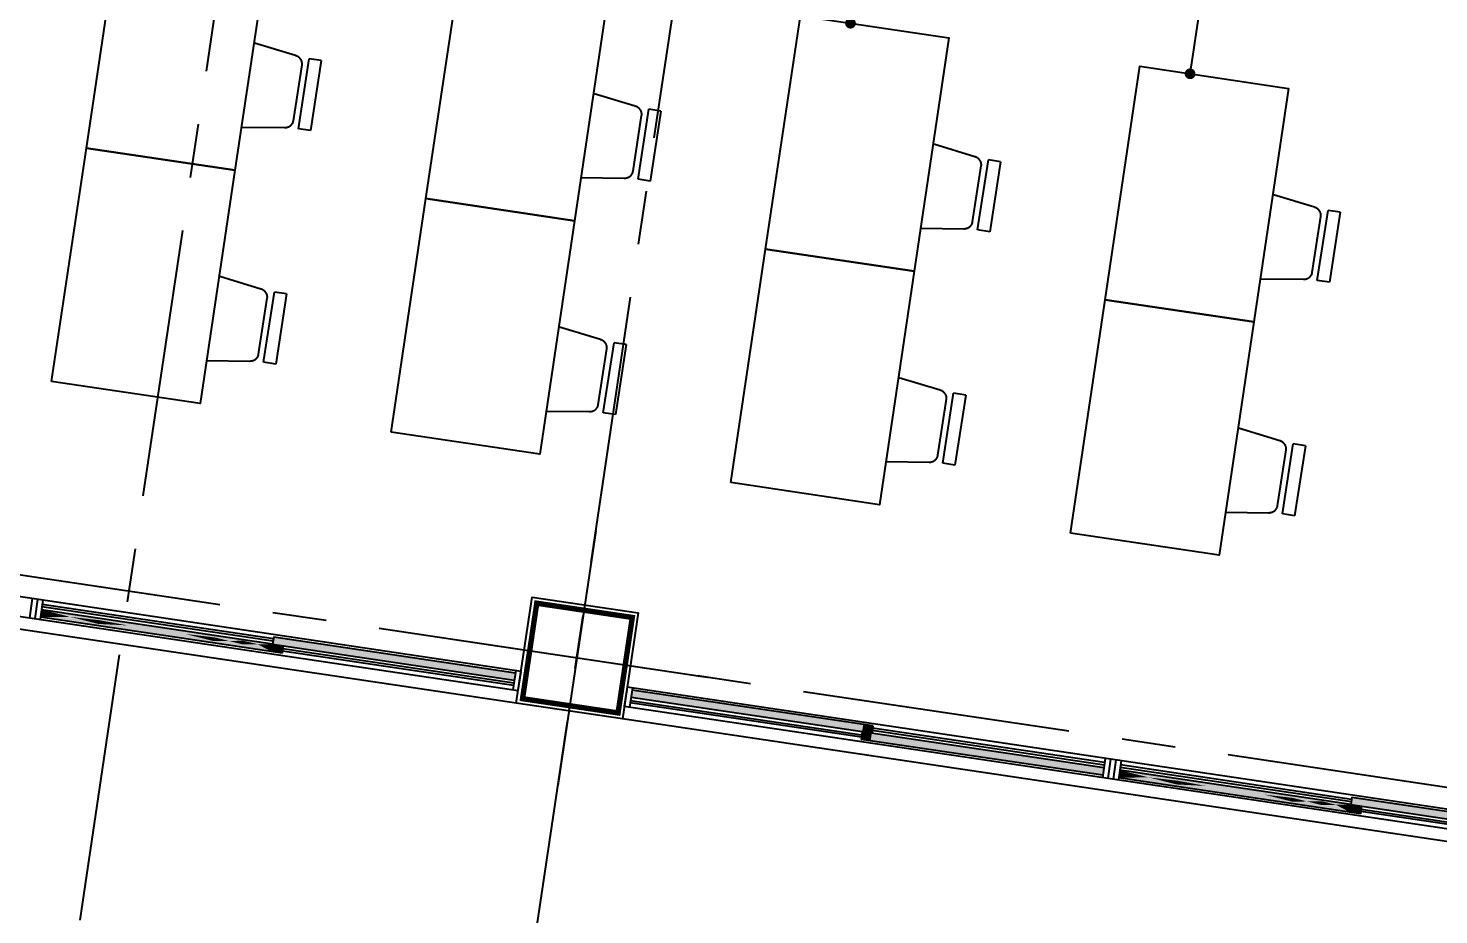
# Model space of a CAD drawing. Header units: millimetres. Extents: x 338 to 506, y 179 to 335.
# Drawn here: x 441.42 to 447.99, y 261.73 to 265.87 of the extents above; entities that cross this region are included whole.
import ezdxf

# ---------------------------------------------------------------- set-up
doc = ezdxf.new("R2010")
doc.units = ezdxf.units.MM
doc.linetypes.add('CENTER', pattern=[2, 1.25, -0.25, 0.25, -0.25])
doc.linetypes.add('DASHED2', pattern=[0.375, 0.25, -0.125])
for name, color, linetype in [('COLUMNAS', 252, 'Continuous'), ('CUBIERTA', 254, 'Continuous'), ('EJES-COLUMNAS', 3, 'CENTER'), ('EJES_DE_COLUMNA', 255, 'DASHED2'), ('MUROS', 32, 'Continuous'), ('REJAS', 151, 'Continuous'), ('VENTANAS', 144, 'Continuous')]:
    doc.layers.add(name, color=color, linetype=linetype)
doc.styles.add('NOTAS', font='simplex.shx')
doc.styles.get("Standard").update_dxf_attribs({"font": 'ARIALUNI.ttf'})
doc.dimstyles.new('ROMANS', dxfattribs={"dimtxt": 0.1, "dimasz": 0.05, "dimexe": 0.04, "dimexo": 0.5, "dimgap": 0.05, "dimtad": 1, "dimtih": 1, "dimtoh": 1, "dimdec": 4, "dimzin": 5, "dimdsep": 46, "dimtxsty": 'Standard', "dimsah": 1, "dimcen": 0.05, "dimse1": 1, "dimse2": 1, "dimclrd": 7, "dimclre": 7, "dimclrt": 7, "dimadec": 0, "dimazin": 0, "dimtfac": 1, "dimtdec": 4, "dimtix": 1, "dimtmove": 2, "dimatfit": 3, "dimfxl": 1, "dimtolj": 1, "dimarcsym": 0})

# ---------------------------------------------------------------- blocks, each defined once
blk = doc.blocks.new('*U118')
at = {"layer": 'REJAS', "color": 18, "linetype": 'Continuous', "extrusion": (0, 0, -1)}
for points in [[(-2929.0102, 1931.4635), (-2928.9927, 1930.9191), (-2928.9927, 1932.0078)], [(-2929.0042, 1931.9908), (-2928.9927, 1932.0078), (-2929.012, 1931.9965)], [(-2928.9927, 1932.0078), (-2929.0102, 1932.0078), (-2929.012, 1931.9965)], [(-2929.0157, 1931.9738), (-2929.0036, 1931.9398), (-2928.9927, 1932.0078)], [(-2929.0146, 1931.8717), (-2929.0014, 1931.7356), (-2928.9927, 1932.0078)], [(-2929.0157, 1931.9738), (-2929.0042, 1931.9908), (-2929.012, 1931.9965)], [(-2929.0102, 1931.4635), (-2929.0277, 1932.0078), (-2929.0277, 1930.9191)], [(-2929.0102, 1932.0078), (-2929.0277, 1932.0078), (-2929.012, 1931.9965)], [(-2929.0277, 1932.0078), (-2929.0217, 1931.9908), (-2929.012, 1931.9965)], [(-2929.012, 1931.9965), (-2929.0217, 1931.9908), (-2929.0157, 1931.9738)], [(-2929.0146, 1931.8717), (-2929.0277, 1932.0078), (-2929.0189, 1931.7356)], [(-2929.0157, 1931.9738), (-2929.0277, 1932.0078), (-2929.0211, 1931.9398)], [(-2929.0036, 1931.9398), (-2929.0066, 1931.9483), (-2929.0115, 1931.9455)], [(-2929.0115, 1931.9455), (-2929.0124, 1931.9398), (-2929.0036, 1931.9398)], [(-2929.0091, 1931.9058), (-2929.0036, 1931.9398), (-2929.0151, 1931.9228)], [(-2929.0124, 1931.9398), (-2929.0133, 1931.9341), (-2929.0036, 1931.9398)], [(-2929.0036, 1931.9398), (-2929.0133, 1931.9341), (-2929.0094, 1931.9313)], [(-2929.0066, 1931.9483), (-2929.0097, 1931.9568), (-2929.0115, 1931.9455)], [(-2929.0133, 1931.9341), (-2929.0151, 1931.9228), (-2929.0094, 1931.9313)], [(-2929.0097, 1931.9568), (-2929.0157, 1931.9738), (-2929.0211, 1931.9398)], [(-2929.0097, 1931.9568), (-2929.0154, 1931.9483), (-2929.0115, 1931.9455)], [(-2929.0154, 1931.9483), (-2929.0211, 1931.9398), (-2929.0115, 1931.9455)], [(-2929.0211, 1931.9398), (-2929.0124, 1931.9398), (-2929.0115, 1931.9455)], [(-2929.0211, 1931.9398), (-2929.0133, 1931.9341), (-2929.0124, 1931.9398)], [(-2929.0181, 1931.9313), (-2929.0133, 1931.9341), (-2929.0211, 1931.9398)], [(-2929.0151, 1931.9228), (-2929.0133, 1931.9341), (-2929.0181, 1931.9313)], [(-2929.0151, 1931.9228), (-2929.0211, 1931.9398), (-2929.0179, 1931.9058)], [(-2929.0146, 1931.8717), (-2929.0168, 1931.8037), (-2929.008, 1931.8037)], [(-2929.0091, 1931.9058), (-2929.0151, 1931.9228), (-2929.0179, 1931.9058)], [(-2929.0179, 1931.9058), (-2929.0146, 1931.8717), (-2929.0091, 1931.9058)], [(-2929.008, 1931.8037), (-2929.0135, 1931.7697), (-2929.0014, 1931.7356)], [(-2929.008, 1931.8037), (-2929.0168, 1931.8037), (-2929.0135, 1931.7697)], [(-2929.0135, 1931.7697), (-2929.0168, 1931.8037), (-2929.0189, 1931.7356)], [(-2929.0045, 1931.7442), (-2929.0093, 1931.7413), (-2929.0014, 1931.7356)], [(-2929.0014, 1931.7356), (-2929.0093, 1931.7413), (-2929.0102, 1931.7356)], [(-2929.008, 1931.6676), (-2929.0014, 1931.7356), (-2929.0135, 1931.7016)], [(-2929.0102, 1931.7356), (-2929.0093, 1931.73), (-2929.0014, 1931.7356)], [(-2929.0014, 1931.7356), (-2929.0093, 1931.73), (-2929.0045, 1931.7271)], [(-2929.0146, 1931.5996), (-2929.0102, 1931.4635), (-2929.0014, 1931.7356)], [(-2929.0075, 1931.7527), (-2929.0093, 1931.7413), (-2929.0045, 1931.7442)], [(-2929.0093, 1931.73), (-2929.0075, 1931.7186), (-2929.0045, 1931.7271)], [(-2929.0105, 1931.7612), (-2929.0133, 1931.7527), (-2929.0075, 1931.7527)], [(-2929.0075, 1931.7527), (-2929.0133, 1931.7527), (-2929.0132, 1931.7442)], [(-2929.0093, 1931.7413), (-2929.0075, 1931.7527), (-2929.0132, 1931.7442)], [(-2929.0075, 1931.7186), (-2929.0093, 1931.73), (-2929.0132, 1931.7271)], [(-2929.0133, 1931.7186), (-2929.0075, 1931.7186), (-2929.0132, 1931.7271)], [(-2929.0141, 1931.7385), (-2929.0093, 1931.7413), (-2929.0132, 1931.7442)], [(-2929.0141, 1931.7385), (-2929.0102, 1931.7356), (-2929.0093, 1931.7413)], [(-2929.0141, 1931.7328), (-2929.0093, 1931.73), (-2929.0102, 1931.7356)], [(-2929.0141, 1931.7328), (-2929.0132, 1931.7271), (-2929.0093, 1931.73)], [(-2929.0189, 1931.7356), (-2929.0102, 1931.7356), (-2929.0141, 1931.7385)], [(-2929.0141, 1931.7328), (-2929.0102, 1931.7356), (-2929.0189, 1931.7356)], [(-2929.0135, 1931.7697), (-2929.0133, 1931.7527), (-2929.0105, 1931.7612)], [(-2929.0132, 1931.7442), (-2929.0133, 1931.7527), (-2929.0189, 1931.7356)], [(-2929.0141, 1931.7385), (-2929.0132, 1931.7442), (-2929.0189, 1931.7356)], [(-2929.0189, 1931.7356), (-2929.0132, 1931.7271), (-2929.0141, 1931.7328)], [(-2929.0189, 1931.7356), (-2929.0133, 1931.7186), (-2929.0132, 1931.7271)], [(-2929.0133, 1931.7527), (-2929.0135, 1931.7697), (-2929.0162, 1931.7527)], [(-2929.0189, 1931.7356), (-2929.0133, 1931.7527), (-2929.0162, 1931.7527)], [(-2929.0162, 1931.7186), (-2929.0133, 1931.7186), (-2929.0189, 1931.7356)], [(-2929.0135, 1931.7016), (-2929.0189, 1931.7356), (-2929.0168, 1931.6676)], [(-2929.0075, 1931.7186), (-2929.0133, 1931.7186), (-2929.0105, 1931.7101)], [(-2929.008, 1931.6676), (-2929.0135, 1931.7016), (-2929.0168, 1931.6676)], [(-2929.0168, 1931.6676), (-2929.0146, 1931.5996), (-2929.008, 1931.6676)], [(-2929.0105, 1931.7101), (-2929.0133, 1931.7186), (-2929.0135, 1931.7016)], [(-2929.0135, 1931.7016), (-2929.0133, 1931.7186), (-2929.0162, 1931.7186)], [(-2929.0146, 1931.3274), (-2929.0014, 1931.1913), (-2929.0102, 1931.4635)], [(-2929.0168, 1931.2593), (-2929.008, 1931.2593), (-2929.0146, 1931.3274)], [(-2929.0135, 1931.2253), (-2929.0014, 1931.1913), (-2929.008, 1931.2593)], [(-2929.0075, 1931.2083), (-2929.0093, 1931.1969), (-2929.0045, 1931.1998)], [(-2929.0105, 1931.2168), (-2929.0133, 1931.2083), (-2929.0075, 1931.2083)], [(-2929.0075, 1931.2083), (-2929.0133, 1931.2083), (-2929.0132, 1931.1998)], [(-2929.0093, 1931.1969), (-2929.0075, 1931.2083), (-2929.0132, 1931.1998)], [(-2929.008, 1931.2593), (-2929.0168, 1931.2593), (-2929.0135, 1931.2253)], [(-2929.0135, 1931.2253), (-2929.0133, 1931.2083), (-2929.0105, 1931.2168)], [(-2929.0132, 1931.1998), (-2929.0133, 1931.2083), (-2929.0189, 1931.1913)], [(-2929.0133, 1931.2083), (-2929.0135, 1931.2253), (-2929.0162, 1931.2083)], [(-2929.0189, 1931.1913), (-2929.0133, 1931.2083), (-2929.0162, 1931.2083)], [(-2929.0135, 1931.2253), (-2929.0168, 1931.2593), (-2929.0189, 1931.1913)], [(-2929.0058, 1931.0552), (-2928.9927, 1930.9191), (-2929.0014, 1931.1913)], [(-2929.0045, 1931.1998), (-2929.0093, 1931.1969), (-2929.0014, 1931.1913)], [(-2929.0014, 1931.1913), (-2929.0093, 1931.1969), (-2929.0102, 1931.1913)], [(-2929.0069, 1931.1572), (-2929.0014, 1931.1913), (-2929.0129, 1931.1743)], [(-2929.0102, 1931.1913), (-2929.0111, 1931.1856), (-2929.0014, 1931.1913)], [(-2929.0014, 1931.1913), (-2929.0111, 1931.1856), (-2929.0072, 1931.1828)], [(-2929.0124, 1931.1232), (-2929.0058, 1931.0552), (-2929.0014, 1931.1913)], [(-2929.0069, 1931.1572), (-2929.0129, 1931.1743), (-2929.0157, 1931.1572)], [(-2929.0157, 1931.1572), (-2929.0124, 1931.1232), (-2929.0069, 1931.1572)], [(-2929.0111, 1931.1856), (-2929.0129, 1931.1743), (-2929.0072, 1931.1828)], [(-2929.0141, 1931.1941), (-2929.0093, 1931.1969), (-2929.0132, 1931.1998)], [(-2929.0141, 1931.1941), (-2929.0102, 1931.1913), (-2929.0093, 1931.1969)], [(-2929.0189, 1931.1913), (-2929.0102, 1931.1913), (-2929.0141, 1931.1941)], [(-2929.0189, 1931.1913), (-2929.0111, 1931.1856), (-2929.0102, 1931.1913)], [(-2929.0159, 1931.1828), (-2929.0111, 1931.1856), (-2929.0189, 1931.1913)], [(-2929.0129, 1931.1743), (-2929.0111, 1931.1856), (-2929.0159, 1931.1828)], [(-2929.0189, 1931.1913), (-2929.0233, 1931.0552), (-2929.0124, 1931.1232)], [(-2929.0129, 1931.1743), (-2929.0189, 1931.1913), (-2929.0157, 1931.1572)], [(-2929.0141, 1931.1941), (-2929.0132, 1931.1998), (-2929.0189, 1931.1913)], [(-2929.0124, 1931.1232), (-2929.0179, 1931.0892), (-2929.0058, 1931.0552)], [(-2929.0137, 1931.0609), (-2929.0088, 1931.0637), (-2929.0118, 1931.0722)], [(-2929.0118, 1931.0722), (-2929.0179, 1931.0892), (-2929.0233, 1931.0552)], [(-2929.0118, 1931.0722), (-2929.0176, 1931.0637), (-2929.0137, 1931.0609)], [(-2929.0168, 1930.9871), (-2928.9927, 1930.9191), (-2929.0058, 1931.0552)], [(-2929.0058, 1931.0552), (-2929.0088, 1931.0637), (-2929.0137, 1931.0609)], [(-2929.0146, 1931.0552), (-2929.0058, 1931.0552), (-2929.0137, 1931.0609)], [(-2929.0113, 1931.0212), (-2929.0058, 1931.0552), (-2929.0173, 1931.0382)], [(-2929.0116, 1931.0467), (-2929.0058, 1931.0552), (-2929.0155, 1931.0495)], [(-2929.0058, 1931.0552), (-2929.0146, 1931.0552), (-2929.0155, 1931.0495)], [(-2929.0113, 1931.0212), (-2929.0233, 1931.0552), (-2929.0168, 1930.9871)], [(-2929.0173, 1931.0382), (-2929.0116, 1931.0467), (-2929.0155, 1931.0495)], [(-2929.0176, 1931.0637), (-2929.0233, 1931.0552), (-2929.0137, 1931.0609)], [(-2929.0233, 1931.0552), (-2929.0146, 1931.0552), (-2929.0137, 1931.0609)], [(-2929.0146, 1931.0552), (-2929.0233, 1931.0552), (-2929.0155, 1931.0495)], [(-2929.0233, 1931.0552), (-2929.0203, 1931.0467), (-2929.0155, 1931.0495)], [(-2929.0155, 1931.0495), (-2929.0203, 1931.0467), (-2929.0173, 1931.0382)], [(-2929.0168, 1930.9871), (-2929.0233, 1931.0552), (-2929.0277, 1930.9191)], [(-2929.0047, 1930.9531), (-2929.0084, 1930.9304), (-2928.9987, 1930.9361)], [(-2929.0107, 1930.9701), (-2929.0164, 1930.9531), (-2929.0047, 1930.9531)], [(-2929.0047, 1930.9531), (-2929.0164, 1930.9531), (-2929.0162, 1930.9361)], [(-2929.0084, 1930.9304), (-2929.0047, 1930.9531), (-2929.0162, 1930.9361)], [(-2929.0168, 1930.9871), (-2929.0164, 1930.9531), (-2929.0107, 1930.9701)], [(-2929.0162, 1930.9361), (-2929.0164, 1930.9531), (-2929.0277, 1930.9191)], [(-2929.0164, 1930.9531), (-2929.0168, 1930.9871), (-2929.0222, 1930.9531)], [(-2929.0277, 1930.9191), (-2929.0164, 1930.9531), (-2929.0222, 1930.9531)], [(-2928.9987, 1930.9361), (-2929.0084, 1930.9304), (-2928.9927, 1930.9191)], [(-2928.9927, 1930.9191), (-2929.0084, 1930.9304), (-2929.0102, 1930.9191)], [(-2929.0102, 1930.8941), (-2928.9927, 1930.8691), (-2928.9927, 1930.9191)], [(-2929.0014, 1930.9066), (-2928.9927, 1930.9191), (-2929.0102, 1930.9108)], [(-2928.9927, 1930.9191), (-2929.0102, 1930.9191), (-2929.0102, 1930.9108)], [(-2929.0014, 1930.8816), (-2929.0102, 1930.8774), (-2928.9927, 1930.8691)], [(-2928.9927, 1930.8691), (-2929.0102, 1930.8774), (-2929.0102, 1930.8691)], [(-2929.0102, 1930.8941), (-2929.0014, 1930.9066), (-2929.0102, 1930.9108)], [(-2929.0102, 1930.8941), (-2929.0102, 1930.8774), (-2929.0014, 1930.8816)], [(-2929.018, 1930.9248), (-2929.0084, 1930.9304), (-2929.0162, 1930.9361)], [(-2929.018, 1930.9248), (-2929.0102, 1930.9191), (-2929.0084, 1930.9304)], [(-2929.0277, 1930.9191), (-2929.0102, 1930.9191), (-2929.018, 1930.9248)], [(-2929.0102, 1930.8941), (-2929.0277, 1930.9191), (-2929.0277, 1930.8691)], [(-2929.0277, 1930.9191), (-2929.0189, 1930.9149), (-2929.0102, 1930.9191)], [(-2929.0189, 1930.9149), (-2929.0102, 1930.9108), (-2929.0102, 1930.9191)], [(-2929.0277, 1930.9191), (-2929.0189, 1930.9066), (-2929.0102, 1930.9108)], [(-2929.0102, 1930.9108), (-2929.0189, 1930.9066), (-2929.0102, 1930.8941)], [(-2929.0102, 1930.8774), (-2929.0102, 1930.8941), (-2929.0189, 1930.8816)], [(-2929.0277, 1930.8691), (-2929.0102, 1930.8774), (-2929.0189, 1930.8816)], [(-2929.0189, 1930.8733), (-2929.0102, 1930.8691), (-2929.0102, 1930.8774)], [(-2929.0277, 1930.8691), (-2929.0102, 1930.8691), (-2929.0189, 1930.8733)], [(-2929.018, 1930.9248), (-2929.0162, 1930.9361), (-2929.0277, 1930.9191)], [(-2929.0277, 1930.9191), (-2929.0627, 1929.7803), (-2929.0277, 1929.7803)], [(-2929.0277, 1930.9191), (-2929.0627, 1930.9191), (-2929.0627, 1929.7803)]]:
    blk.add_solid(points, dxfattribs=at)
blk = doc.blocks.new('*U119')
at = {"layer": 'REJAS', "color": 18, "linetype": 'Continuous', "extrusion": (0, 0, -1)}
for points in [[(-2929.0277, 1934.3103), (-2929.0627, 1933.2216), (-2929.0277, 1933.2216)], [(-2929.0277, 1934.3103), (-2929.0627, 1934.3103), (-2929.0627, 1933.2216)], [(-2928.9927, 1933.2216), (-2929.0277, 1933.1761), (-2928.9927, 1933.1761)], [(-2928.9927, 1933.2216), (-2929.0277, 1933.2216), (-2929.0277, 1933.1761)], [(-2928.9927, 1933.1761), (-2929.0277, 1932.0828), (-2928.9927, 1932.0828)], [(-2928.9927, 1933.1761), (-2929.0277, 1933.1761), (-2929.0277, 1932.0828)], [(-2929.0277, 1933.2216), (-2929.0627, 1933.1761), (-2929.0277, 1933.1761)], [(-2929.0277, 1933.2216), (-2929.0627, 1933.2216), (-2929.0627, 1933.1761)]]:
    blk.add_solid(points, dxfattribs=at)
blk = doc.blocks.new('*U120')
at = {"layer": 'REJAS', "color": 18, "linetype": 'Continuous', "extrusion": (0, 0, -1)}
for points in [[(-2929.0102, 1936.5435), (-2928.9927, 1935.9991), (-2928.9927, 1937.0878)], [(-2929.0042, 1937.0708), (-2928.9927, 1937.0878), (-2929.012, 1937.0765)], [(-2928.9927, 1937.0878), (-2929.0102, 1937.0878), (-2929.012, 1937.0765)], [(-2929.0157, 1937.0538), (-2929.0036, 1937.0198), (-2928.9927, 1937.0878)], [(-2929.0146, 1936.9517), (-2929.0014, 1936.8156), (-2928.9927, 1937.0878)], [(-2929.0157, 1937.0538), (-2929.0042, 1937.0708), (-2929.012, 1937.0765)], [(-2929.0097, 1937.0368), (-2929.0157, 1937.0538), (-2929.0211, 1937.0198)], [(-2929.0102, 1936.5435), (-2929.0277, 1937.0878), (-2929.0277, 1935.9991)], [(-2929.0102, 1937.0878), (-2929.0277, 1937.0878), (-2929.012, 1937.0765)], [(-2929.0277, 1937.0878), (-2929.0217, 1937.0708), (-2929.012, 1937.0765)], [(-2929.012, 1937.0765), (-2929.0217, 1937.0708), (-2929.0157, 1937.0538)], [(-2929.0146, 1936.9517), (-2929.0277, 1937.0878), (-2929.0189, 1936.8156)], [(-2929.0157, 1937.0538), (-2929.0277, 1937.0878), (-2929.0211, 1937.0198)], [(-2929.0036, 1937.0198), (-2929.0066, 1937.0283), (-2929.0115, 1937.0255)], [(-2929.0115, 1937.0255), (-2929.0124, 1937.0198), (-2929.0036, 1937.0198)], [(-2929.0091, 1936.9858), (-2929.0036, 1937.0198), (-2929.0151, 1937.0028)], [(-2929.0124, 1937.0198), (-2929.0133, 1937.0141), (-2929.0036, 1937.0198)], [(-2929.0036, 1937.0198), (-2929.0133, 1937.0141), (-2929.0094, 1937.0113)], [(-2929.0066, 1937.0283), (-2929.0097, 1937.0368), (-2929.0115, 1937.0255)], [(-2929.0091, 1936.9858), (-2929.0151, 1937.0028), (-2929.0179, 1936.9858)], [(-2929.0179, 1936.9858), (-2929.0146, 1936.9517), (-2929.0091, 1936.9858)], [(-2929.0133, 1937.0141), (-2929.0151, 1937.0028), (-2929.0094, 1937.0113)], [(-2929.0097, 1937.0368), (-2929.0154, 1937.0283), (-2929.0115, 1937.0255)], [(-2929.0154, 1937.0283), (-2929.0211, 1937.0198), (-2929.0115, 1937.0255)], [(-2929.0211, 1937.0198), (-2929.0124, 1937.0198), (-2929.0115, 1937.0255)], [(-2929.0211, 1937.0198), (-2929.0133, 1937.0141), (-2929.0124, 1937.0198)], [(-2929.0181, 1937.0113), (-2929.0133, 1937.0141), (-2929.0211, 1937.0198)], [(-2929.0151, 1937.0028), (-2929.0133, 1937.0141), (-2929.0181, 1937.0113)], [(-2929.0151, 1937.0028), (-2929.0211, 1937.0198), (-2929.0179, 1936.9858)], [(-2929.0146, 1936.9517), (-2929.0168, 1936.8837), (-2929.008, 1936.8837)], [(-2929.008, 1936.8837), (-2929.0135, 1936.8497), (-2929.0014, 1936.8156)], [(-2929.008, 1936.8837), (-2929.0168, 1936.8837), (-2929.0135, 1936.8497)], [(-2929.0135, 1936.8497), (-2929.0168, 1936.8837), (-2929.0189, 1936.8156)], [(-2929.0045, 1936.8242), (-2929.0093, 1936.8213), (-2929.0014, 1936.8156)], [(-2929.0014, 1936.8156), (-2929.0093, 1936.8213), (-2929.0102, 1936.8156)], [(-2929.008, 1936.7476), (-2929.0014, 1936.8156), (-2929.0135, 1936.7816)], [(-2929.0102, 1936.8156), (-2929.0093, 1936.81), (-2929.0014, 1936.8156)], [(-2929.0014, 1936.8156), (-2929.0093, 1936.81), (-2929.0045, 1936.8071)], [(-2929.0146, 1936.6796), (-2929.0102, 1936.5435), (-2929.0014, 1936.8156)], [(-2929.0075, 1936.8327), (-2929.0093, 1936.8213), (-2929.0045, 1936.8242)], [(-2929.0093, 1936.81), (-2929.0075, 1936.7986), (-2929.0045, 1936.8071)], [(-2929.0105, 1936.8412), (-2929.0133, 1936.8327), (-2929.0075, 1936.8327)], [(-2929.0075, 1936.8327), (-2929.0133, 1936.8327), (-2929.0132, 1936.8242)], [(-2929.0093, 1936.8213), (-2929.0075, 1936.8327), (-2929.0132, 1936.8242)], [(-2929.0075, 1936.7986), (-2929.0093, 1936.81), (-2929.0132, 1936.8071)], [(-2929.0133, 1936.7986), (-2929.0075, 1936.7986), (-2929.0132, 1936.8071)], [(-2929.0075, 1936.7986), (-2929.0133, 1936.7986), (-2929.0105, 1936.7901)], [(-2929.0141, 1936.8185), (-2929.0093, 1936.8213), (-2929.0132, 1936.8242)], [(-2929.0141, 1936.8185), (-2929.0102, 1936.8156), (-2929.0093, 1936.8213)], [(-2929.0141, 1936.8128), (-2929.0093, 1936.81), (-2929.0102, 1936.8156)], [(-2929.0141, 1936.8128), (-2929.0132, 1936.8071), (-2929.0093, 1936.81)], [(-2929.0189, 1936.8156), (-2929.0102, 1936.8156), (-2929.0141, 1936.8185)], [(-2929.0141, 1936.8128), (-2929.0102, 1936.8156), (-2929.0189, 1936.8156)], [(-2929.0135, 1936.8497), (-2929.0133, 1936.8327), (-2929.0105, 1936.8412)], [(-2929.0105, 1936.7901), (-2929.0133, 1936.7986), (-2929.0135, 1936.7816)], [(-2929.0132, 1936.8242), (-2929.0133, 1936.8327), (-2929.0189, 1936.8156)], [(-2929.0141, 1936.8185), (-2929.0132, 1936.8242), (-2929.0189, 1936.8156)], [(-2929.0189, 1936.8156), (-2929.0132, 1936.8071), (-2929.0141, 1936.8128)], [(-2929.0189, 1936.8156), (-2929.0133, 1936.7986), (-2929.0132, 1936.8071)], [(-2929.0133, 1936.8327), (-2929.0135, 1936.8497), (-2929.0162, 1936.8327)], [(-2929.0189, 1936.8156), (-2929.0133, 1936.8327), (-2929.0162, 1936.8327)], [(-2929.0162, 1936.7986), (-2929.0133, 1936.7986), (-2929.0189, 1936.8156)], [(-2929.0135, 1936.7816), (-2929.0133, 1936.7986), (-2929.0162, 1936.7986)], [(-2929.0135, 1936.7816), (-2929.0189, 1936.8156), (-2929.0168, 1936.7476)], [(-2929.008, 1936.7476), (-2929.0135, 1936.7816), (-2929.0168, 1936.7476)], [(-2929.0168, 1936.7476), (-2929.0146, 1936.6796), (-2929.008, 1936.7476)], [(-2929.0146, 1936.4074), (-2929.0014, 1936.2713), (-2929.0102, 1936.5435)], [(-2929.0168, 1936.3393), (-2929.008, 1936.3393), (-2929.0146, 1936.4074)], [(-2929.0135, 1936.3053), (-2929.0014, 1936.2713), (-2929.008, 1936.3393)], [(-2929.008, 1936.3393), (-2929.0168, 1936.3393), (-2929.0135, 1936.3053)], [(-2929.0135, 1936.3053), (-2929.0168, 1936.3393), (-2929.0189, 1936.2713)], [(-2929.0058, 1936.1352), (-2928.9927, 1935.9991), (-2929.0014, 1936.2713)], [(-2929.0045, 1936.2798), (-2929.0093, 1936.2769), (-2929.0014, 1936.2713)], [(-2929.0014, 1936.2713), (-2929.0093, 1936.2769), (-2929.0102, 1936.2713)], [(-2929.0069, 1936.2372), (-2929.0014, 1936.2713), (-2929.0129, 1936.2543)], [(-2929.0102, 1936.2713), (-2929.0111, 1936.2656), (-2929.0014, 1936.2713)], [(-2929.0014, 1936.2713), (-2929.0111, 1936.2656), (-2929.0072, 1936.2628)], [(-2929.0124, 1936.2032), (-2929.0058, 1936.1352), (-2929.0014, 1936.2713)], [(-2929.0075, 1936.2883), (-2929.0093, 1936.2769), (-2929.0045, 1936.2798)], [(-2929.0111, 1936.2656), (-2929.0129, 1936.2543), (-2929.0072, 1936.2628)], [(-2929.0105, 1936.2968), (-2929.0133, 1936.2883), (-2929.0075, 1936.2883)], [(-2929.0075, 1936.2883), (-2929.0133, 1936.2883), (-2929.0132, 1936.2798)], [(-2929.0093, 1936.2769), (-2929.0075, 1936.2883), (-2929.0132, 1936.2798)], [(-2929.0141, 1936.2741), (-2929.0093, 1936.2769), (-2929.0132, 1936.2798)], [(-2929.0141, 1936.2741), (-2929.0102, 1936.2713), (-2929.0093, 1936.2769)], [(-2929.0189, 1936.2713), (-2929.0102, 1936.2713), (-2929.0141, 1936.2741)], [(-2929.0189, 1936.2713), (-2929.0111, 1936.2656), (-2929.0102, 1936.2713)], [(-2929.0135, 1936.3053), (-2929.0133, 1936.2883), (-2929.0105, 1936.2968)], [(-2929.0159, 1936.2628), (-2929.0111, 1936.2656), (-2929.0189, 1936.2713)], [(-2929.0129, 1936.2543), (-2929.0111, 1936.2656), (-2929.0159, 1936.2628)], [(-2929.0189, 1936.2713), (-2929.0233, 1936.1352), (-2929.0124, 1936.2032)], [(-2929.0129, 1936.2543), (-2929.0189, 1936.2713), (-2929.0157, 1936.2372)], [(-2929.0132, 1936.2798), (-2929.0133, 1936.2883), (-2929.0189, 1936.2713)], [(-2929.0141, 1936.2741), (-2929.0132, 1936.2798), (-2929.0189, 1936.2713)], [(-2929.0133, 1936.2883), (-2929.0135, 1936.3053), (-2929.0162, 1936.2883)], [(-2929.0189, 1936.2713), (-2929.0133, 1936.2883), (-2929.0162, 1936.2883)], [(-2929.0124, 1936.2032), (-2929.0179, 1936.1692), (-2929.0058, 1936.1352)], [(-2929.0069, 1936.2372), (-2929.0129, 1936.2543), (-2929.0157, 1936.2372)], [(-2929.0157, 1936.2372), (-2929.0124, 1936.2032), (-2929.0069, 1936.2372)], [(-2929.0168, 1936.0671), (-2928.9927, 1935.9991), (-2929.0058, 1936.1352)], [(-2929.0058, 1936.1352), (-2929.0088, 1936.1437), (-2929.0137, 1936.1409)], [(-2929.0146, 1936.1352), (-2929.0058, 1936.1352), (-2929.0137, 1936.1409)], [(-2929.0113, 1936.1012), (-2929.0058, 1936.1352), (-2929.0173, 1936.1182)], [(-2929.0116, 1936.1267), (-2929.0058, 1936.1352), (-2929.0155, 1936.1295)], [(-2929.0058, 1936.1352), (-2929.0146, 1936.1352), (-2929.0155, 1936.1295)], [(-2929.0137, 1936.1409), (-2929.0088, 1936.1437), (-2929.0118, 1936.1522)], [(-2929.0113, 1936.1012), (-2929.0233, 1936.1352), (-2929.0168, 1936.0671)], [(-2929.0118, 1936.1522), (-2929.0179, 1936.1692), (-2929.0233, 1936.1352)], [(-2929.0118, 1936.1522), (-2929.0176, 1936.1437), (-2929.0137, 1936.1409)], [(-2929.0176, 1936.1437), (-2929.0233, 1936.1352), (-2929.0137, 1936.1409)], [(-2929.0233, 1936.1352), (-2929.0146, 1936.1352), (-2929.0137, 1936.1409)], [(-2929.0146, 1936.1352), (-2929.0233, 1936.1352), (-2929.0155, 1936.1295)], [(-2929.0233, 1936.1352), (-2929.0203, 1936.1267), (-2929.0155, 1936.1295)], [(-2929.0168, 1936.0671), (-2929.0233, 1936.1352), (-2929.0277, 1935.9991)], [(-2929.0168, 1936.0671), (-2929.0164, 1936.0331), (-2929.0107, 1936.0501)], [(-2929.0173, 1936.1182), (-2929.0116, 1936.1267), (-2929.0155, 1936.1295)], [(-2929.0155, 1936.1295), (-2929.0203, 1936.1267), (-2929.0173, 1936.1182)], [(-2929.0164, 1936.0331), (-2929.0168, 1936.0671), (-2929.0222, 1936.0331)], [(-2928.9987, 1936.0161), (-2929.0084, 1936.0104), (-2928.9927, 1935.9991)], [(-2928.9927, 1935.9991), (-2929.0084, 1936.0104), (-2929.0102, 1935.9991)], [(-2929.0047, 1936.0331), (-2929.0084, 1936.0104), (-2928.9987, 1936.0161)], [(-2929.0107, 1936.0501), (-2929.0164, 1936.0331), (-2929.0047, 1936.0331)], [(-2929.0047, 1936.0331), (-2929.0164, 1936.0331), (-2929.0162, 1936.0161)], [(-2929.0084, 1936.0104), (-2929.0047, 1936.0331), (-2929.0162, 1936.0161)], [(-2929.018, 1936.0048), (-2929.0084, 1936.0104), (-2929.0162, 1936.0161)], [(-2929.018, 1936.0048), (-2929.0102, 1935.9991), (-2929.0084, 1936.0104)], [(-2929.0277, 1935.9991), (-2929.0102, 1935.9991), (-2929.018, 1936.0048)], [(-2929.0162, 1936.0161), (-2929.0164, 1936.0331), (-2929.0277, 1935.9991)], [(-2929.018, 1936.0048), (-2929.0162, 1936.0161), (-2929.0277, 1935.9991)], [(-2929.0277, 1935.9991), (-2929.0164, 1936.0331), (-2929.0222, 1936.0331)], [(-2929.0102, 1935.9741), (-2928.9927, 1935.9491), (-2928.9927, 1935.9991)], [(-2929.0014, 1935.9866), (-2928.9927, 1935.9991), (-2929.0102, 1935.9908)], [(-2928.9927, 1935.9991), (-2929.0102, 1935.9991), (-2929.0102, 1935.9908)], [(-2929.0014, 1935.9616), (-2929.0102, 1935.9574), (-2928.9927, 1935.9491)], [(-2928.9927, 1935.9491), (-2929.0102, 1935.9574), (-2929.0102, 1935.9491)], [(-2929.0102, 1935.9741), (-2929.0014, 1935.9866), (-2929.0102, 1935.9908)], [(-2929.0102, 1935.9741), (-2929.0102, 1935.9574), (-2929.0014, 1935.9616)], [(-2929.0102, 1935.9741), (-2929.0277, 1935.9991), (-2929.0277, 1935.9491)], [(-2929.0277, 1935.9991), (-2929.0189, 1935.9949), (-2929.0102, 1935.9991)], [(-2929.0189, 1935.9949), (-2929.0102, 1935.9908), (-2929.0102, 1935.9991)], [(-2929.0277, 1935.9991), (-2929.0189, 1935.9866), (-2929.0102, 1935.9908)], [(-2929.0102, 1935.9908), (-2929.0189, 1935.9866), (-2929.0102, 1935.9741)], [(-2929.0102, 1935.9574), (-2929.0102, 1935.9741), (-2929.0189, 1935.9616)], [(-2929.0277, 1935.9491), (-2929.0102, 1935.9574), (-2929.0189, 1935.9616)], [(-2929.0189, 1935.9533), (-2929.0102, 1935.9491), (-2929.0102, 1935.9574)], [(-2929.0277, 1935.9491), (-2929.0102, 1935.9491), (-2929.0189, 1935.9533)], [(-2929.0277, 1935.9991), (-2929.0627, 1934.8603), (-2929.0277, 1934.8603)], [(-2929.0277, 1935.9991), (-2929.0627, 1935.9991), (-2929.0627, 1934.8603)]]:
    blk.add_solid(points, dxfattribs=at)
blk = doc.blocks.new('LATERAL_IZQUIERDA')
at = {"layer": 'REJAS', "color": 30}
for p, q in [((2928.9227, 1934.8353), (2928.9227, 1939.4153)), ((2928.9227, 1929.7553), (2928.9227, 1934.3353))]:
    blk.add_line(p, q, dxfattribs=at)
at = {"layer": 'REJAS', "color": 18}
for p, q in [((2928.9827, 1939.4153), (2928.9827, 1934.8353)), ((2929.0727, 1934.8353), (2929.0727, 1939.4153)), ((2929.0727, 1937.1378), (2928.9827, 1937.1378)), ((2929.0727, 1937.1128), (2928.9827, 1937.1128)), ((2929.0727, 1937.0878), (2928.9827, 1937.0878)), ((2928.9927, 1935.9491), (2928.9927, 1937.0878)), ((2929.0277, 1935.9991), (2929.0277, 1937.0878)), ((2929.0427, 1937.0878), (2929.0427, 1935.9991)), ((2929.0527, 1935.9991), (2929.0527, 1937.0878)), ((2929.0277, 1935.9491), (2928.9927, 1935.9491)), ((2929.0027, 1934.8603), (2929.0027, 1935.9491)), ((2929.0127, 1934.8603), (2929.0127, 1935.9491)), ((2929.0627, 1935.9991), (2929.0277, 1935.9991)), ((2929.0277, 1935.9991), (2929.0277, 1934.8603)), ((2929.0627, 1935.9991), (2929.0627, 1934.8603)), ((2929.0727, 1934.8603), (2928.9827, 1934.8603)), ((2928.9827, 1934.8353), (2929.0727, 1934.8353)), ((2929.0727, 1934.3353), (2928.9827, 1934.3353)), ((2928.9827, 1934.3353), (2928.9827, 1929.7553)), ((2929.0727, 1934.3103), (2928.9827, 1934.3103)), ((2929.0027, 1933.2216), (2929.0027, 1934.3103)), ((2929.0127, 1933.2216), (2929.0127, 1934.3103)), ((2929.0277, 1933.2216), (2929.0277, 1934.3103)), ((2929.0627, 1933.1761), (2929.0627, 1934.3103)), ((2929.0727, 1929.7553), (2929.0727, 1934.3353)), ((2929.0277, 1933.2216), (2928.9927, 1933.2216)), ((2928.9927, 1932.0828), (2928.9927, 1933.2216)), ((2929.0277, 1932.0828), (2929.0277, 1933.2216)), ((2929.0627, 1933.1761), (2929.0277, 1933.1761)), ((2929.0427, 1933.1761), (2929.0427, 1932.0828)), ((2929.0527, 1932.0828), (2929.0527, 1933.1761)), ((2929.0727, 1932.0828), (2928.9827, 1932.0828)), ((2929.0727, 1932.0578), (2928.9827, 1932.0578)), ((2929.0727, 1932.0328), (2928.9827, 1932.0328)), ((2929.0727, 1932.0078), (2928.9827, 1932.0078)), ((2928.9927, 1930.8691), (2928.9927, 1932.0078)), ((2929.0277, 1930.9191), (2929.0277, 1932.0078)), ((2929.0427, 1932.0078), (2929.0427, 1930.9191)), ((2929.0527, 1930.9191), (2929.0527, 1932.0078)), ((2929.0627, 1930.9191), (2929.0277, 1930.9191)), ((2929.0277, 1930.9191), (2929.0277, 1929.7803)), ((2929.0627, 1930.9191), (2929.0627, 1929.7803)), ((2929.0277, 1930.8691), (2928.9927, 1930.8691)), ((2929.0027, 1929.7803), (2929.0027, 1930.8691)), ((2929.0127, 1929.7803), (2929.0127, 1930.8691))]:
    blk.add_line(p, q, dxfattribs=at)
at = {"layer": 'REJAS', "color": 18, "linetype": 'Continuous'}
for name in ['*U120', '*U119', '*U118']:
    blk.add_blockref(name, (0, 0), dxfattribs=at)
blk = doc.blocks.new('_DOT')
at = {"color": 0, "linetype": 'ByBlock'}
blk.add_line((-0.5, 0), (-1, 0), dxfattribs=at)
at = {"color": 0, "linetype": 'ByBlock', "const_width": 0.5}
blk.add_lwpolyline([(-0.25, 0, 1), (0.25, 0, 1)], format="xyb", close=True, dxfattribs=at)
blk = doc.blocks.new('*U672')
at = {"color": 7, "style": 'NOTAS'}
blk.add_text('1.00', height=0.1, dxfattribs=at).set_placement((2.3694, 0.8366))
blk = doc.blocks.new('*D671')
at = {"color": 7, "transparency": 16777216}
blk.add_line((2.06, 0.7866), (2.9645, 0.7866), dxfattribs=at)
at = {"layer": 'DEFPOINTS', "color": 0, "transparency": 16777216}
for p in [(2.01, 1.0228, -0.0148), (3.0145, 1.0228, -0.0148), (3.0145, 0.7866)]:
    blk.add_point(p, dxfattribs=at)
at = {"transparency": 16777216}
blk.add_blockref('*U672', (0, 0), dxfattribs=at)
at = {"color": 7, "transparency": 16777216, "xscale": 0.05, "yscale": 0.05, "zscale": 0.05, "rotation": 180}
blk.add_blockref('_DOT', (2.01, 0.7866), dxfattribs=at)
at = {"color": 7, "transparency": 16777216, "xscale": 0.05, "yscale": 0.05, "zscale": 0.05}
blk.add_blockref('_DOT', (3.0145, 0.7866), dxfattribs=at)
blk = doc.blocks.new('COLUMNAS_V3_B9')
at = {"layer": 'COLUMNAS', "color": 6}
blk.add_lwpolyline([(3057.1861, 1924.2515), (3057.6861, 1924.2515), (3057.6861, 1923.7515), (3057.1861, 1923.7515), (3057.1861, 1924.2515)], dxfattribs=at)
at = {"layer": 'COLUMNAS', "color": 6, "const_width": 0.025}
blk.add_lwpolyline([(3057.6611, 1923.7756), (3057.2111, 1923.7756), (3057.2111, 1924.2257), (3057.6611, 1924.2257)], close=True, dxfattribs=at)
blk = doc.blocks.new('EJES_ESTRUCTURALES')
at = {"layer": 'EJES_DE_COLUMNA', "color": 9, "linetype": 'CENTER'}
for p, q in [((719.02721, 131.2663), (719.02721, 199.7363)), ((661.47768, 151.69228), (759.37077, 151.6963)), ((661.47768, 149.58228), (759.37077, 149.5863))]:
    blk.add_line(p, q, dxfattribs=at)
blk = doc.blocks.new('COLUMNAS')
at = {"layer": 'COLUMNAS', "color": 6}
blk.add_lwpolyline([(-576.9526, 173.666), (-577.4526, 173.666), (-577.4526, 173.166), (-576.9526, 173.166), (-576.9526, 173.666)], dxfattribs=at)
at = {"layer": 'COLUMNAS', "color": 6, "const_width": 0.025}
blk.add_lwpolyline([(-577.4276, 173.1901), (-576.9776, 173.1901), (-576.9776, 173.6401), (-577.4276, 173.6401)], close=True, dxfattribs=at)
at = {"layer": 'EJES-COLUMNAS'}
for p, q in [((-577.2026, 172.8038), (-577.2026, 174.0038)), ((-577.2026, 172.8038), (-577.2026, 174.0038)), ((-576.6026, 173.416), (-577.8026, 173.416))]:
    blk.add_line(p, q, dxfattribs=at)
blk = doc.blocks.new('A$C413DDC7C')
at = {"color": 0, "extrusion": (-2.33163e-06, -0.000958086, 1)}
for p, q in [((0.01329, 0.32176, -0.01481), (0.04057, 0.12343, -0.015)), ((0.37986, 0.12178, -0.015), (0.40908, 0.31984, -0.01481)), ((1.11329, 0.32176, -0.01481), (1.14057, 0.12343, -0.015)), ((1.47986, 0.12178, -0.015), (1.50908, 0.31984, -0.01481)), ((0.07802, 0.08717, -0.01503), (0.34207, 0.08588, -0.01503)), ((1.17802, 0.08717, -0.01503), (1.44207, 0.08588, -0.01503)), ((0.04453, 0.00161, -0.01511), (0.0448, 0.05876, -0.01506)), ((0.37472, 0, -0.01511), (0.04453, 0.00161, -0.01511)), ((0.0448, 0.05876, -0.01506), (0.375, 0.05715, -0.01506)), ((0.37472, 0, -0.01511), (0.375, 0.05715, -0.01506)), ((1.14453, 0.00161, -0.01511), (1.1448, 0.05876, -0.01506)), ((1.47472, 0, -0.01511), (1.14453, 0.00161, -0.01511)), ((1.1448, 0.05876, -0.01506), (1.475, 0.05715, -0.01506)), ((1.47472, 0, -0.01511), (1.475, 0.05715, -0.01506))]:
    blk.add_line(p, q, dxfattribs=at)
at = {"elevation": -0.01481}
for points in [[(-0.19, 1.02275), (0.91, 1.02275), (0.91, 0.32275), (-0.19, 0.32275)], [(0.91, 1.02275), (2.01, 1.02275), (2.01, 0.32275), (0.91, 0.32275)]]:
    blk.add_lwpolyline(points, close=True, dxfattribs=at)
at = {"color": 0}
for points in [[(0.04057, 0.12343, -0.015), (0.04064, 0.12296, -0.015), (0.04071, 0.1225, -0.015), (0.04079, 0.12203, -0.015), (0.04087, 0.12157, -0.015), (0.04095, 0.1211, -0.015), (0.04104, 0.12064, -0.015), (0.04113, 0.12018, -0.015), (0.04123, 0.11972, -0.015), (0.04133, 0.11926, -0.015), (0.04144, 0.11881, -0.015), (0.04155, 0.11835, -0.015), (0.04167, 0.1179, -0.015), (0.04179, 0.11744, -0.015), (0.04192, 0.11699, -0.015), (0.04205, 0.11654, -0.015), (0.04218, 0.1161, -0.015), (0.04232, 0.11565, -0.015), (0.04246, 0.11521, -0.015), (0.04261, 0.11476, -0.015), (0.04276, 0.11432, -0.015), (0.04291, 0.11388, -0.015), (0.04308, 0.11345, -0.01501), (0.04324, 0.11301, -0.01501), (0.04341, 0.11258, -0.01501), (0.04358, 0.11215, -0.01501), (0.04376, 0.11172, -0.01501), (0.04394, 0.11129, -0.01501), (0.04412, 0.11087, -0.01501), (0.04431, 0.11045, -0.01501), (0.04451, 0.11003, -0.01501), (0.04471, 0.10961, -0.01501), (0.04491, 0.1092, -0.01501), (0.04511, 0.10879, -0.01501), (0.04532, 0.10837, -0.01501), (0.04554, 0.10797, -0.01501), (0.04575, 0.10756, -0.01501), (0.04598, 0.10716, -0.01501), (0.0462, 0.10676, -0.01501), (0.04643, 0.10637, -0.01501), (0.04667, 0.10598, -0.01501), (0.0469, 0.10559, -0.01501), (0.04714, 0.1052, -0.01501), (0.04739, 0.10482, -0.01501), (0.04764, 0.10444, -0.01501), (0.04789, 0.10406, -0.01501), (0.04815, 0.10368, -0.01501), (0.04841, 0.10331, -0.01502), (0.04867, 0.10294, -0.01502), (0.04894, 0.10258, -0.01502), (0.04921, 0.10222, -0.01502), (0.04948, 0.10186, -0.01502), (0.04976, 0.1015, -0.01502), (0.05004, 0.10115, -0.01502), (0.05032, 0.10081, -0.01502), (0.05061, 0.10046, -0.01502), (0.0509, 0.10012, -0.01502), (0.0512, 0.09979, -0.01502), (0.0515, 0.09945, -0.01502), (0.0518, 0.09912, -0.01502), (0.0521, 0.0988, -0.01502), (0.05241, 0.09848, -0.01502), (0.05272, 0.09816, -0.01502), (0.05303, 0.09784, -0.01502), (0.05335, 0.09753, -0.01502), (0.05367, 0.09723, -0.01502), (0.05399, 0.09692, -0.01502), (0.05432, 0.09663, -0.01502), (0.05465, 0.09633, -0.01502), (0.05498, 0.09604, -0.01502), (0.05531, 0.09576, -0.01502), (0.05565, 0.09547, -0.01502), (0.05599, 0.0952, -0.01502), (0.05633, 0.09492, -0.01502), (0.05668, 0.09465, -0.01502), (0.05703, 0.09439, -0.01502), (0.05738, 0.09413, -0.01502), (0.05773, 0.09387, -0.01502), (0.05808, 0.09362, -0.01502), (0.05844, 0.09337, -0.01502), (0.0588, 0.09313, -0.01502), (0.05917, 0.09289, -0.01503), (0.05953, 0.09266, -0.01503), (0.0599, 0.09243, -0.01503), (0.06027, 0.09221, -0.01503), (0.06064, 0.09199, -0.01503), (0.06101, 0.09177, -0.01503), (0.06139, 0.09156, -0.01503), (0.06177, 0.09135, -0.01503), (0.06215, 0.09115, -0.01503), (0.06253, 0.09096, -0.01503), (0.06291, 0.09076, -0.01503), (0.0633, 0.09058, -0.01503), (0.06369, 0.09039, -0.01503), (0.06407, 0.09022, -0.01503), (0.06447, 0.09004, -0.01503), (0.06486, 0.08988, -0.01503), (0.06525, 0.08971, -0.01503), (0.06565, 0.08956, -0.01503), (0.06605, 0.0894, -0.01503), (0.06645, 0.08925, -0.01503), (0.06685, 0.08911, -0.01503), (0.06725, 0.08897, -0.01503), (0.06765, 0.08884, -0.01503), (0.06805, 0.08871, -0.01503), (0.06846, 0.08859, -0.01503), (0.06887, 0.08847, -0.01503), (0.06927, 0.08836, -0.01503), (0.06968, 0.08825, -0.01503), (0.07009, 0.08815, -0.01503), (0.0705, 0.08805, -0.01503), (0.07092, 0.08796, -0.01503), (0.07133, 0.08787, -0.01503), (0.07174, 0.08779, -0.01503), (0.07216, 0.08771, -0.01503), (0.07257, 0.08764, -0.01503), (0.07299, 0.08757, -0.01503), (0.07341, 0.08751, -0.01503), (0.07382, 0.08745, -0.01503), (0.07424, 0.0874, -0.01503), (0.07466, 0.08735, -0.01503), (0.07508, 0.08731, -0.01503), (0.0755, 0.08728, -0.01503), (0.07592, 0.08725, -0.01503), (0.07634, 0.08722, -0.01503), (0.07675, 0.0872, -0.01503), (0.07717, 0.08718, -0.01503), (0.0776, 0.08717, -0.01503), (0.07802, 0.08717, -0.01503)], [(0.34207, 0.08588, -0.01503), (0.34249, 0.08589, -0.01503), (0.34291, 0.08589, -0.01503), (0.34333, 0.0859, -0.01503), (0.34375, 0.08592, -0.01503), (0.34417, 0.08594, -0.01503), (0.34459, 0.08597, -0.01503), (0.34501, 0.086, -0.01503), (0.34542, 0.08604, -0.01503), (0.34584, 0.08608, -0.01503), (0.34626, 0.08612, -0.01503), (0.34668, 0.08618, -0.01503), (0.3471, 0.08624, -0.01503), (0.34751, 0.0863, -0.01503), (0.34793, 0.08637, -0.01503), (0.34834, 0.08644, -0.01503), (0.34876, 0.08652, -0.01503), (0.34917, 0.0866, -0.01503), (0.34958, 0.08669, -0.01503), (0.35, 0.08678, -0.01503), (0.35041, 0.08688, -0.01503), (0.35082, 0.08699, -0.01503), (0.35123, 0.0871, -0.01503), (0.35163, 0.08721, -0.01503), (0.35204, 0.08733, -0.01503), (0.35245, 0.08745, -0.01503), (0.35285, 0.08758, -0.01503), (0.35325, 0.08772, -0.01503), (0.35366, 0.08786, -0.01503), (0.35406, 0.088, -0.01503), (0.35446, 0.08815, -0.01503), (0.35485, 0.0883, -0.01503), (0.35525, 0.08846, -0.01503), (0.35564, 0.08863, -0.01503), (0.35604, 0.0888, -0.01503), (0.35643, 0.08897, -0.01503), (0.35682, 0.08915, -0.01503), (0.3572, 0.08933, -0.01503), (0.35759, 0.08952, -0.01503), (0.35797, 0.08971, -0.01503), (0.35836, 0.08991, -0.01503), (0.35874, 0.09011, -0.01503), (0.35911, 0.09032, -0.01503), (0.35949, 0.09053, -0.01503), (0.35986, 0.09075, -0.01503), (0.36024, 0.09097, -0.01503), (0.3606, 0.09119, -0.01503), (0.36097, 0.09142, -0.01503), (0.36134, 0.09166, -0.01503), (0.3617, 0.0919, -0.01503), (0.36206, 0.09214, -0.01503), (0.36242, 0.09239, -0.01502), (0.36277, 0.09264, -0.01502), (0.36313, 0.0929, -0.01502), (0.36348, 0.09316, -0.01502), (0.36382, 0.09343, -0.01502), (0.36417, 0.0937, -0.01502), (0.36451, 0.09397, -0.01502), (0.36485, 0.09425, -0.01502), (0.36519, 0.09453, -0.01502), (0.36552, 0.09482, -0.01502), (0.36585, 0.09511, -0.01502), (0.36618, 0.09541, -0.01502), (0.36651, 0.0957, -0.01502), (0.36683, 0.09601, -0.01502), (0.36715, 0.09631, -0.01502), (0.36747, 0.09663, -0.01502), (0.36778, 0.09694, -0.01502), (0.36809, 0.09726, -0.01502), (0.3684, 0.09758, -0.01502), (0.36871, 0.09791, -0.01502), (0.36901, 0.09824, -0.01502), (0.3693, 0.09857, -0.01502), (0.3696, 0.09891, -0.01502), (0.36989, 0.09925, -0.01502), (0.37018, 0.0996, -0.01502), (0.37046, 0.09994, -0.01502), (0.37074, 0.1003, -0.01502), (0.37102, 0.10065, -0.01502), (0.37129, 0.10101, -0.01502), (0.37156, 0.10137, -0.01502), (0.37183, 0.10174, -0.01502), (0.3721, 0.10211, -0.01502), (0.37235, 0.10248, -0.01502), (0.37261, 0.10285, -0.01501), (0.37286, 0.10323, -0.01501), (0.37311, 0.10361, -0.01501), (0.37336, 0.104, -0.01501), (0.3736, 0.10439, -0.01501), (0.37384, 0.10478, -0.01501), (0.37407, 0.10517, -0.01501), (0.3743, 0.10557, -0.01501), (0.37452, 0.10597, -0.01501), (0.37475, 0.10637, -0.01501), (0.37496, 0.10677, -0.01501), (0.37518, 0.10718, -0.01501), (0.37539, 0.10759, -0.01501), (0.37559, 0.108, -0.01501), (0.37579, 0.10841, -0.01501), (0.37599, 0.10883, -0.01501), (0.37619, 0.10925, -0.01501), (0.37638, 0.10967, -0.01501), (0.37656, 0.1101, -0.01501), (0.37674, 0.11053, -0.01501), (0.37692, 0.11095, -0.01501), (0.37709, 0.11139, -0.01501), (0.37726, 0.11182, -0.01501), (0.37743, 0.11225, -0.01501), (0.37759, 0.11269, -0.01501), (0.37774, 0.11313, -0.015), (0.37789, 0.11357, -0.015), (0.37804, 0.11402, -0.015), (0.37818, 0.11446, -0.015), (0.37832, 0.11491, -0.015), (0.37845, 0.11536, -0.015), (0.37858, 0.11581, -0.015), (0.37871, 0.11626, -0.015), (0.37883, 0.11671, -0.015), (0.37895, 0.11716, -0.015), (0.37906, 0.11762, -0.015), (0.37916, 0.11808, -0.015), (0.37927, 0.11854, -0.015), (0.37937, 0.119, -0.015), (0.37946, 0.11946, -0.015), (0.37955, 0.11992, -0.015), (0.37963, 0.12038, -0.015), (0.37971, 0.12085, -0.015), (0.37979, 0.12131, -0.015), (0.37986, 0.12178, -0.015)], [(1.14057, 0.12343, -0.015), (1.14064, 0.12296, -0.015), (1.14071, 0.1225, -0.015), (1.14079, 0.12203, -0.015), (1.14087, 0.12157, -0.015), (1.14095, 0.1211, -0.015), (1.14104, 0.12064, -0.015), (1.14113, 0.12018, -0.015), (1.14123, 0.11972, -0.015), (1.14133, 0.11926, -0.015), (1.14144, 0.11881, -0.015), (1.14155, 0.11835, -0.015), (1.14167, 0.1179, -0.015), (1.14179, 0.11744, -0.015), (1.14192, 0.11699, -0.015), (1.14205, 0.11654, -0.015), (1.14218, 0.1161, -0.015), (1.14232, 0.11565, -0.015), (1.14246, 0.11521, -0.015), (1.14261, 0.11476, -0.015), (1.14276, 0.11432, -0.015), (1.14292, 0.11388, -0.015), (1.14308, 0.11345, -0.01501), (1.14324, 0.11301, -0.01501), (1.14341, 0.11258, -0.01501), (1.14358, 0.11215, -0.01501), (1.14376, 0.11172, -0.01501), (1.14394, 0.11129, -0.01501), (1.14412, 0.11087, -0.01501), (1.14431, 0.11045, -0.01501), (1.14451, 0.11003, -0.01501), (1.14471, 0.10961, -0.01501), (1.14491, 0.1092, -0.01501), (1.14511, 0.10879, -0.01501), (1.14532, 0.10837, -0.01501), (1.14554, 0.10797, -0.01501), (1.14575, 0.10756, -0.01501), (1.14598, 0.10716, -0.01501), (1.1462, 0.10676, -0.01501), (1.14643, 0.10637, -0.01501), (1.14667, 0.10598, -0.01501), (1.1469, 0.10559, -0.01501), (1.14714, 0.1052, -0.01501), (1.14739, 0.10482, -0.01501), (1.14764, 0.10444, -0.01501), (1.14789, 0.10406, -0.01501), (1.14815, 0.10368, -0.01501), (1.14841, 0.10331, -0.01502), (1.14867, 0.10294, -0.01502), (1.14894, 0.10258, -0.01502), (1.14921, 0.10222, -0.01502), (1.14948, 0.10186, -0.01502), (1.14976, 0.1015, -0.01502), (1.15004, 0.10115, -0.01502), (1.15032, 0.10081, -0.01502), (1.15061, 0.10046, -0.01502), (1.1509, 0.10012, -0.01502), (1.1512, 0.09979, -0.01502), (1.1515, 0.09945, -0.01502), (1.1518, 0.09912, -0.01502), (1.1521, 0.0988, -0.01502), (1.15241, 0.09848, -0.01502), (1.15272, 0.09816, -0.01502), (1.15303, 0.09784, -0.01502), (1.15335, 0.09753, -0.01502), (1.15367, 0.09723, -0.01502), (1.15399, 0.09692, -0.01502), (1.15432, 0.09663, -0.01502), (1.15465, 0.09633, -0.01502), (1.15498, 0.09604, -0.01502), (1.15531, 0.09576, -0.01502), (1.15565, 0.09547, -0.01502), (1.15599, 0.0952, -0.01502), (1.15633, 0.09492, -0.01502), (1.15668, 0.09465, -0.01502), (1.15703, 0.09439, -0.01502), (1.15738, 0.09413, -0.01502), (1.15773, 0.09387, -0.01502), (1.15808, 0.09362, -0.01502), (1.15844, 0.09337, -0.01502), (1.1588, 0.09313, -0.01502), (1.15917, 0.09289, -0.01503), (1.15953, 0.09266, -0.01503), (1.1599, 0.09243, -0.01503), (1.16027, 0.09221, -0.01503), (1.16064, 0.09199, -0.01503), (1.16101, 0.09177, -0.01503), (1.16139, 0.09156, -0.01503), (1.16177, 0.09135, -0.01503), (1.16215, 0.09115, -0.01503), (1.16253, 0.09096, -0.01503), (1.16291, 0.09076, -0.01503), (1.1633, 0.09058, -0.01503), (1.16369, 0.09039, -0.01503), (1.16407, 0.09022, -0.01503), (1.16447, 0.09004, -0.01503), (1.16486, 0.08988, -0.01503), (1.16525, 0.08971, -0.01503), (1.16565, 0.08956, -0.01503), (1.16605, 0.0894, -0.01503), (1.16645, 0.08925, -0.01503), (1.16685, 0.08911, -0.01503), (1.16725, 0.08897, -0.01503), (1.16765, 0.08884, -0.01503), (1.16805, 0.08871, -0.01503), (1.16846, 0.08859, -0.01503), (1.16887, 0.08847, -0.01503), (1.16927, 0.08836, -0.01503), (1.16968, 0.08825, -0.01503), (1.17009, 0.08815, -0.01503), (1.17051, 0.08805, -0.01503), (1.17092, 0.08796, -0.01503), (1.17133, 0.08787, -0.01503), (1.17174, 0.08779, -0.01503), (1.17216, 0.08771, -0.01503), (1.17257, 0.08764, -0.01503), (1.17299, 0.08757, -0.01503), (1.17341, 0.08751, -0.01503), (1.17382, 0.08745, -0.01503), (1.17424, 0.0874, -0.01503), (1.17466, 0.08735, -0.01503), (1.17508, 0.08731, -0.01503), (1.1755, 0.08728, -0.01503), (1.17592, 0.08725, -0.01503), (1.17634, 0.08722, -0.01503), (1.17676, 0.0872, -0.01503), (1.17718, 0.08718, -0.01503), (1.1776, 0.08717, -0.01503), (1.17802, 0.08717, -0.01503)], [(1.44207, 0.08588, -0.01503), (1.44249, 0.08589, -0.01503), (1.44291, 0.08589, -0.01503), (1.44333, 0.0859, -0.01503), (1.44375, 0.08592, -0.01503), (1.44417, 0.08594, -0.01503), (1.44459, 0.08597, -0.01503), (1.44501, 0.086, -0.01503), (1.44542, 0.08604, -0.01503), (1.44584, 0.08608, -0.01503), (1.44626, 0.08612, -0.01503), (1.44668, 0.08618, -0.01503), (1.4471, 0.08624, -0.01503), (1.44751, 0.0863, -0.01503), (1.44793, 0.08637, -0.01503), (1.44834, 0.08644, -0.01503), (1.44876, 0.08652, -0.01503), (1.44917, 0.0866, -0.01503), (1.44959, 0.08669, -0.01503), (1.45, 0.08678, -0.01503), (1.45041, 0.08688, -0.01503), (1.45082, 0.08699, -0.01503), (1.45123, 0.0871, -0.01503), (1.45164, 0.08721, -0.01503), (1.45204, 0.08733, -0.01503), (1.45245, 0.08745, -0.01503), (1.45285, 0.08758, -0.01503), (1.45325, 0.08772, -0.01503), (1.45366, 0.08786, -0.01503), (1.45406, 0.088, -0.01503), (1.45446, 0.08815, -0.01503), (1.45485, 0.0883, -0.01503), (1.45525, 0.08846, -0.01503), (1.45564, 0.08863, -0.01503), (1.45604, 0.0888, -0.01503), (1.45643, 0.08897, -0.01503), (1.45682, 0.08915, -0.01503), (1.4572, 0.08933, -0.01503), (1.45759, 0.08952, -0.01503), (1.45797, 0.08971, -0.01503), (1.45836, 0.08991, -0.01503), (1.45874, 0.09011, -0.01503), (1.45911, 0.09032, -0.01503), (1.45949, 0.09053, -0.01503), (1.45986, 0.09075, -0.01503), (1.46023, 0.09097, -0.01503), (1.4606, 0.09119, -0.01503), (1.46097, 0.09142, -0.01503), (1.46134, 0.09166, -0.01503), (1.4617, 0.0919, -0.01503), (1.46206, 0.09214, -0.01503), (1.46242, 0.09239, -0.01502), (1.46277, 0.09264, -0.01502), (1.46313, 0.0929, -0.01502), (1.46348, 0.09316, -0.01502), (1.46382, 0.09343, -0.01502), (1.46417, 0.0937, -0.01502), (1.46451, 0.09397, -0.01502), (1.46485, 0.09425, -0.01502), (1.46519, 0.09453, -0.01502), (1.46552, 0.09482, -0.01502), (1.46586, 0.09511, -0.01502), (1.46618, 0.09541, -0.01502), (1.46651, 0.0957, -0.01502), (1.46683, 0.09601, -0.01502), (1.46715, 0.09631, -0.01502), (1.46747, 0.09663, -0.01502), (1.46778, 0.09694, -0.01502), (1.46809, 0.09726, -0.01502), (1.4684, 0.09758, -0.01502), (1.4687, 0.09791, -0.01502), (1.46901, 0.09824, -0.01502), (1.4693, 0.09857, -0.01502), (1.4696, 0.09891, -0.01502), (1.46989, 0.09925, -0.01502), (1.47018, 0.0996, -0.01502), (1.47046, 0.09994, -0.01502), (1.47074, 0.1003, -0.01502), (1.47102, 0.10065, -0.01502), (1.47129, 0.10101, -0.01502), (1.47156, 0.10137, -0.01502), (1.47183, 0.10174, -0.01502), (1.4721, 0.10211, -0.01502), (1.47236, 0.10248, -0.01502), (1.47261, 0.10285, -0.01501), (1.47286, 0.10323, -0.01501), (1.47311, 0.10361, -0.01501), (1.47336, 0.104, -0.01501), (1.4736, 0.10439, -0.01501), (1.47384, 0.10478, -0.01501), (1.47407, 0.10517, -0.01501), (1.4743, 0.10557, -0.01501), (1.47452, 0.10597, -0.01501), (1.47475, 0.10637, -0.01501), (1.47496, 0.10677, -0.01501), (1.47518, 0.10718, -0.01501), (1.47539, 0.10759, -0.01501), (1.47559, 0.108, -0.01501), (1.4758, 0.10841, -0.01501), (1.47599, 0.10883, -0.01501), (1.47619, 0.10925, -0.01501), (1.47638, 0.10967, -0.01501), (1.47656, 0.1101, -0.01501), (1.47674, 0.11053, -0.01501), (1.47692, 0.11095, -0.01501), (1.47709, 0.11139, -0.01501), (1.47726, 0.11182, -0.01501), (1.47743, 0.11225, -0.01501), (1.47759, 0.11269, -0.01501), (1.47774, 0.11313, -0.015), (1.47789, 0.11357, -0.015), (1.47804, 0.11402, -0.015), (1.47818, 0.11446, -0.015), (1.47832, 0.11491, -0.015), (1.47845, 0.11536, -0.015), (1.47858, 0.11581, -0.015), (1.47871, 0.11626, -0.015), (1.47883, 0.11671, -0.015), (1.47895, 0.11716, -0.015), (1.47906, 0.11762, -0.015), (1.47917, 0.11808, -0.015), (1.47927, 0.11854, -0.015), (1.47937, 0.119, -0.015), (1.47946, 0.11946, -0.015), (1.47955, 0.11992, -0.015), (1.47963, 0.12038, -0.015), (1.47971, 0.12085, -0.015), (1.47979, 0.12131, -0.015), (1.47986, 0.12178, -0.015)]]:
    blk.add_polyline3d(points, dxfattribs=at)
dim = blk.add_linear_dim(base=(3.01453, 0.78661), p1=(2.01, 1.02275, -0.01481), p2=(3.01453, 1.02275, -0.01481), dimstyle='ROMANS')
dim.commit()
dim.dimension.update_dxf_attribs({"geometry": '*D671', "text_midpoint": (2.51226, 0.88661)})
blk = doc.blocks.new('MESAS_DISEÑO_Y_EXPRESION')
for p in [(2981.6762, 1936.1751, 0.0148), (2981.6762, 1934.5751, 0.0148), (2981.6762, 1932.9751, 0.0148), (2981.6762, 1931.3751, 0.0148)]:
    blk.add_blockref('A$C413DDC7C', p)
blk = doc.blocks.new('A$C7152A42C')
at = {"color": 18}
blk.add_blockref('COLUMNAS_V3_B9', (-2969.6298, -1869.70381), dxfattribs=at)
at = {"color": 4}
blk.add_blockref('MESAS_DISEÑO_Y_EXPRESION', (-2892.7659, -1880.28762), dxfattribs=at)
at = {"layer": 'CUBIERTA', "xscale": -1}
blk.add_blockref('COLUMNAS', (-489.39632, -119.11823), dxfattribs=at)
at = {"layer": 'EJES_DE_COLUMNA'}
blk.add_blockref('EJES_ESTRUCTURALES', (-631.22088, -95.28525), dxfattribs=at)
at = {"layer": 'VENTANAS', "color": 4}
blk.add_blockref('LATERAL_IZQUIERDA', (-2841.36643, -1880.28762), dxfattribs=at)

msp = doc.modelspace()

# ---------------------------------------------------------------- block references
at = {"layer": 'MUROS', "color": 32, "rotation": 81.53046525965426}
msp.add_blockref('A$C7152A42C', (484.7482, 168.0844), dxfattribs=at)

doc.saveas('drawing.dxf')
